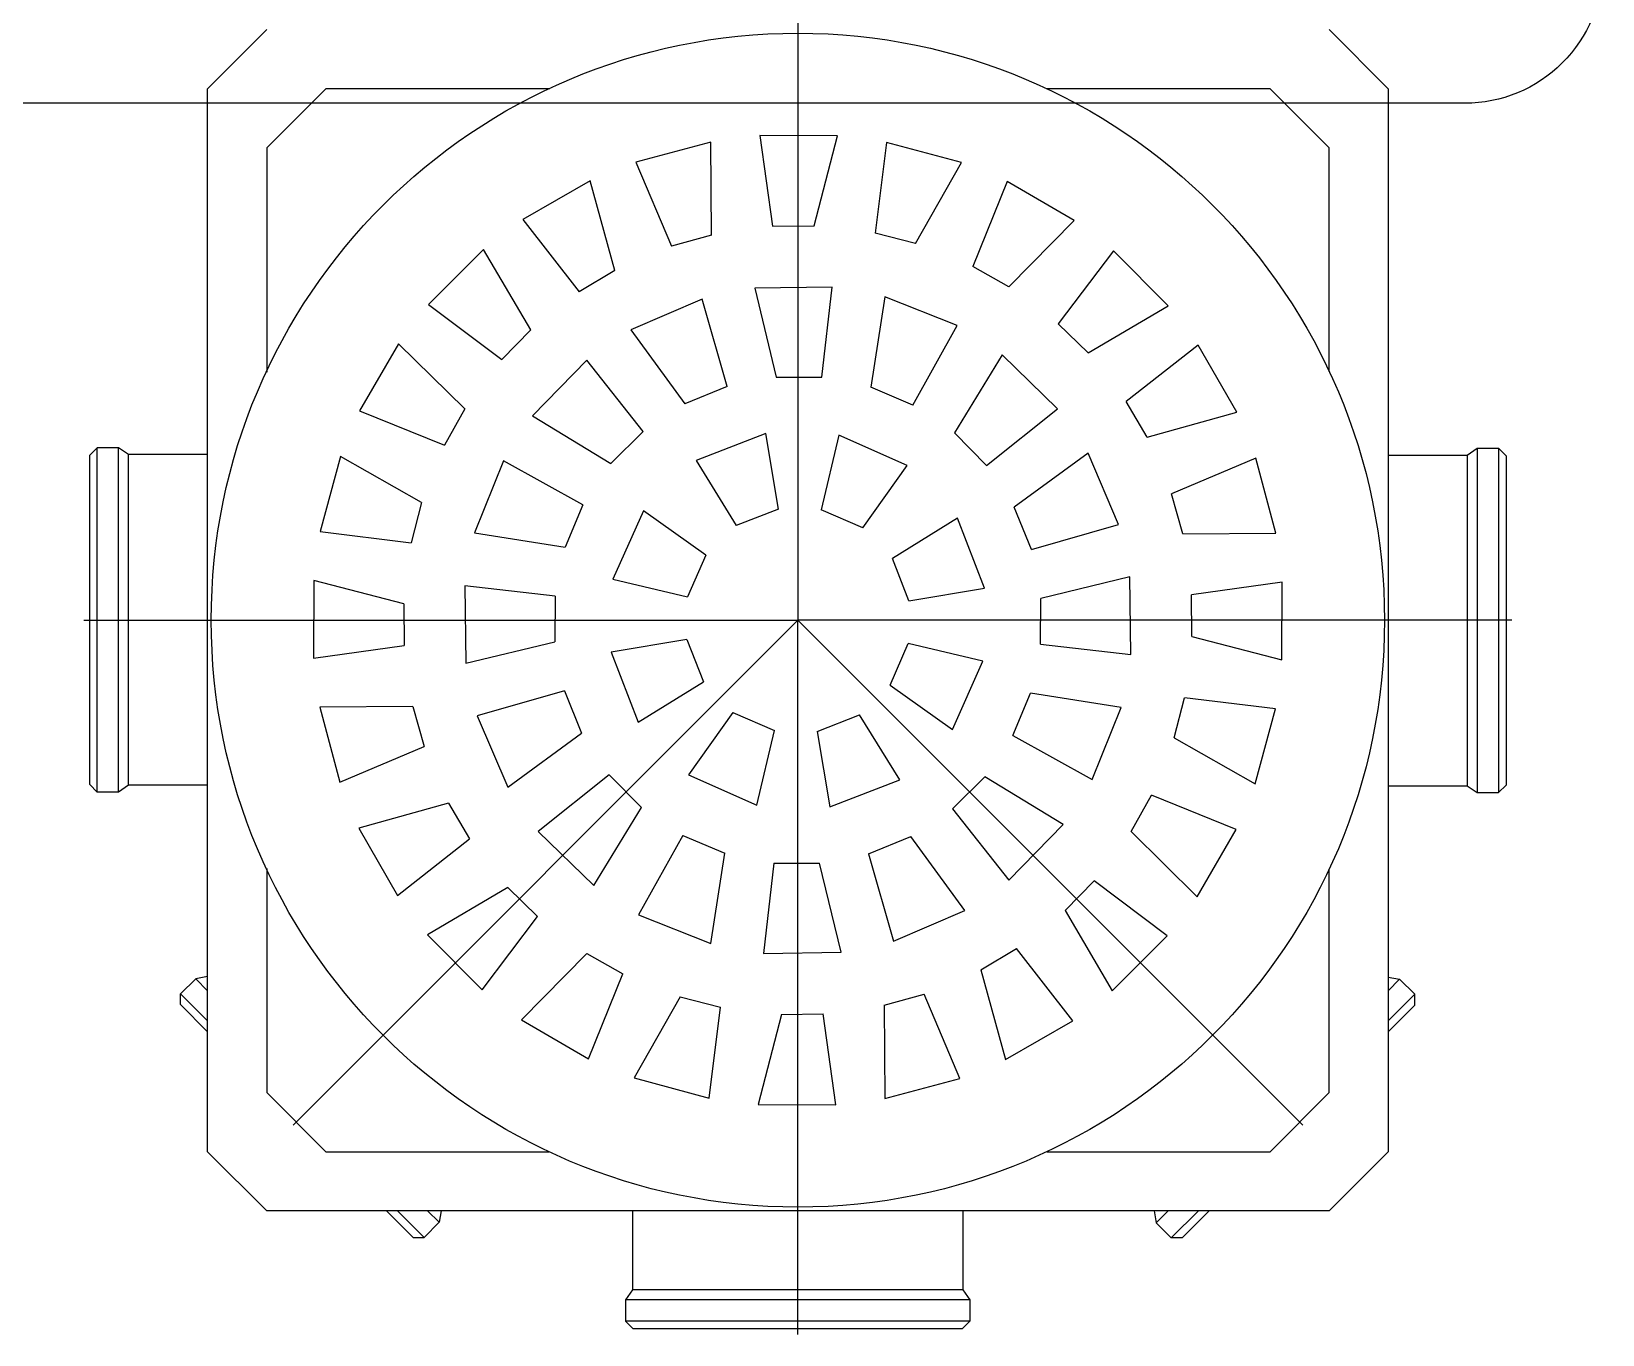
# Model space of a CAD drawing. Header units: millimetres. Extents: x -1292 to 2253, y 326 to 453.
# Drawn here: x 2098.7011 to 2098.9074, y 344.7006 to 344.8716 of the extents above; entities that cross this region are included whole.
import ezdxf

# ---------------------------------------------------------------- set-up
doc = ezdxf.new("R2010")
doc.units = ezdxf.units.MM
doc.header["$LTSCALE"] = 0.5
doc.linetypes.add('HIDDENX2', pattern=[0.75, 0.5, -0.25])
for name, color, linetype in [('-HIDRO', 8, 'Continuous'), ('Eixo', 4, 'HIDDENX2'), ('Esgoto', 5, 'ByLayer')]:
    doc.layers.add(name, color=color, linetype=linetype)

msp = doc.modelspace()

# ---------------------------------------------------------------- linework, layer by layer
at = {"layer": '-HIDRO'}
msp.add_lwpolyline([(2098.54578, 345.13759), (2098.54578, 345.29611, -0.414214), (2098.56386, 345.31419), (2098.88932, 345.31419, -0.414214), (2098.9074, 345.29611), (2098.9074, 344.88025, -0.414214), (2098.88932, 344.86217), (2098.56386, 344.86217, -0.414214), (2098.54578, 344.88025), (2098.54578, 345.13759)], format="xyb", dxfattribs=at)
at = {"layer": 'Eixo'}
for p in [(2098.80173, 344.93086), (2098.70798, 344.79434), (2098.73544, 344.72805), (2098.80173, 344.70059), (2098.86802, 344.72805), (2098.89548, 344.79434)]:
    msp.add_line(p, (2098.80173, 344.79434), dxfattribs=at)
at = {"layer": 'Esgoto', "color": 2}
for p, q in [((2098.73198, 344.87184), (2098.72423, 344.86409)), ((2098.87148, 344.87184), (2098.87923, 344.86409)), ((2098.72423, 344.72459), (2098.72423, 344.86409)), ((2098.73973, 344.86409), (2098.73198, 344.85634)), ((2098.76917, 344.86409), (2098.73973, 344.86409)), ((2098.86373, 344.86409), (2098.83432, 344.86409)), ((2098.86373, 344.86409), (2098.87148, 344.85634)), ((2098.87923, 344.86409), (2098.87923, 344.72459)), ((2098.79674, 344.85793), (2098.79841, 344.84603)), ((2098.80693, 344.85791), (2098.79674, 344.85793)), ((2098.80693, 344.85791), (2098.79674, 344.85793)), ((2098.80386, 344.84609), (2098.80693, 344.85791)), ((2098.73198, 344.85634), (2098.73198, 344.8269)), ((2098.7903, 344.85709), (2098.78046, 344.85447)), ((2098.7904, 344.84488), (2098.7903, 344.85709)), ((2098.81337, 344.85705), (2098.8119, 344.84512)), ((2098.8232, 344.8544), (2098.81337, 344.85705)), ((2098.87148, 344.82698), (2098.87148, 344.85634)), ((2098.78046, 344.85447), (2098.78515, 344.84341)), ((2098.81719, 344.84377), (2098.8232, 344.8544)), ((2098.77445, 344.85199), (2098.76562, 344.84691)), ((2098.7777, 344.84022), (2098.77445, 344.85199)), ((2098.8292, 344.8519), (2098.8247, 344.84076)), ((2098.83802, 344.84679), (2098.8292, 344.8519)), ((2098.76562, 344.84691), (2098.77301, 344.83744)), ((2098.79841, 344.84603), (2098.80386, 344.84609)), ((2098.82945, 344.83809), (2098.83802, 344.84679)), ((2098.7904, 344.84488), (2098.78515, 344.84341)), ((2098.81719, 344.84377), (2098.8119, 344.84512)), ((2098.76046, 344.84297), (2098.75324, 344.83578)), ((2098.76665, 344.83244), (2098.76046, 344.84297)), ((2098.84317, 344.84283), (2098.83593, 344.83323)), ((2098.85036, 344.83561), (2098.84317, 344.84283)), ((2098.7777, 344.84022), (2098.77301, 344.83744)), ((2098.82945, 344.83809), (2098.8247, 344.84076)), ((2098.87923, 344.84112), (2098.87924, 344.84111)), ((2098.87923, 344.8411), (2098.87924, 344.84111)), ((2098.80625, 344.83806), (2098.79606, 344.83793)), ((2098.79606, 344.83793), (2098.79888, 344.82625)), ((2098.80489, 344.82622), (2098.80625, 344.83806)), ((2098.75324, 344.83578), (2098.76284, 344.82854)), ((2098.78917, 344.83646), (2098.77981, 344.83244)), ((2098.79245, 344.825), (2098.78917, 344.83646)), ((2098.81317, 344.83678), (2098.81131, 344.82491)), ((2098.82263, 344.833), (2098.81317, 344.83678)), ((2098.83983, 344.82942), (2098.85036, 344.83561)), ((2098.81684, 344.82258), (2098.82263, 344.833)), ((2098.83983, 344.82942), (2098.83593, 344.83323)), ((2098.76665, 344.83244), (2098.76284, 344.82854)), ((2098.77981, 344.83244), (2098.78689, 344.82273)), ((2098.74928, 344.83063), (2098.74417, 344.82182)), ((2098.75798, 344.82206), (2098.74928, 344.83063)), ((2098.82854, 344.82917), (2098.82228, 344.81891)), ((2098.83584, 344.82206), (2098.82854, 344.82917)), ((2098.8543, 344.83045), (2098.84483, 344.82306)), ((2098.85938, 344.82162), (2098.8543, 344.83045)), ((2098.77401, 344.82845), (2098.7669, 344.82115)), ((2098.78142, 344.81911), (2098.77401, 344.82845)), ((2098.79245, 344.825), (2098.78689, 344.82273)), ((2098.79888, 344.82625), (2098.80489, 344.82622)), ((2098.81684, 344.82258), (2098.81131, 344.82491)), ((2098.84761, 344.81837), (2098.84483, 344.82306)), ((2098.74417, 344.82182), (2098.75531, 344.81731)), ((2098.75798, 344.82206), (2098.75531, 344.81731)), ((2098.7669, 344.82115), (2098.77716, 344.81489)), ((2098.8265, 344.81465), (2098.83584, 344.82206)), ((2098.84761, 344.81837), (2098.85938, 344.82162)), ((2098.78142, 344.81911), (2098.77716, 344.81489)), ((2098.79754, 344.81885), (2098.78836, 344.81531)), ((2098.7992, 344.80893), (2098.79754, 344.81885)), ((2098.8071, 344.81862), (2098.80479, 344.80883)), ((2098.81609, 344.81464), (2098.8071, 344.81862)), ((2098.8265, 344.81465), (2098.82228, 344.81891)), ((2098.70874, 344.81598), (2098.70974, 344.81698)), ((2098.71254, 344.81698), (2098.70974, 344.81698)), ((2098.70974, 344.79438), (2098.70974, 344.81698)), ((2098.71385, 344.81608), (2098.71254, 344.81698)), ((2098.71254, 344.79438), (2098.71254, 344.81698)), ((2098.88961, 344.81601), (2098.89092, 344.81691)), ((2098.89092, 344.81691), (2098.89372, 344.81691)), ((2098.89092, 344.81691), (2098.89092, 344.79431)), ((2098.89472, 344.81591), (2098.89372, 344.81691)), ((2098.89372, 344.81691), (2098.89372, 344.79431)), ((2098.70874, 344.79438), (2098.70874, 344.81598)), ((2098.72423, 344.81608), (2098.71385, 344.81608)), ((2098.71385, 344.79438), (2098.71385, 344.81608)), ((2098.74167, 344.81582), (2098.73902, 344.80598)), ((2098.7523, 344.8098), (2098.74167, 344.81582)), ((2098.76307, 344.81525), (2098.75929, 344.80579)), ((2098.77349, 344.80946), (2098.76307, 344.81525)), ((2098.78836, 344.81531), (2098.79365, 344.80675)), ((2098.81026, 344.80645), (2098.81609, 344.81464)), ((2098.83983, 344.81626), (2098.83012, 344.80918)), ((2098.84385, 344.8069), (2098.83983, 344.81626)), ((2098.86186, 344.81561), (2098.85079, 344.81092)), ((2098.86448, 344.80577), (2098.86186, 344.81561)), ((2098.87923, 344.81601), (2098.88961, 344.81601)), ((2098.88961, 344.81601), (2098.88961, 344.79431)), ((2098.89472, 344.81591), (2098.89472, 344.79431)), ((2098.85227, 344.80567), (2098.85079, 344.81092)), ((2098.7523, 344.8098), (2098.75095, 344.80451)), ((2098.77349, 344.80946), (2098.77116, 344.80392)), ((2098.78144, 344.80871), (2098.77745, 344.79971)), ((2098.78963, 344.80288), (2098.78144, 344.80871)), ((2098.7992, 344.80893), (2098.79365, 344.80675)), ((2098.81026, 344.80645), (2098.80479, 344.80883)), ((2098.83239, 344.80362), (2098.83012, 344.80918)), ((2098.82269, 344.80771), (2098.81414, 344.80243)), ((2098.82624, 344.79853), (2098.82269, 344.80771)), ((2098.83239, 344.80362), (2098.84385, 344.8069)), ((2098.73902, 344.80598), (2098.75095, 344.80451)), ((2098.75929, 344.80579), (2098.77116, 344.80392)), ((2098.85227, 344.80567), (2098.86448, 344.80577)), ((2098.78963, 344.80288), (2098.78724, 344.7974)), ((2098.81632, 344.79687), (2098.81414, 344.80243)), ((2098.84531, 344.80001), (2098.83363, 344.79719)), ((2098.84545, 344.78982), (2098.84531, 344.80001)), ((2098.73816, 344.79954), (2098.73814, 344.78936)), ((2098.74998, 344.79648), (2098.73816, 344.79954)), ((2098.76985, 344.7975), (2098.75801, 344.79886)), ((2098.75801, 344.79886), (2098.75814, 344.78868)), ((2098.77745, 344.79971), (2098.78724, 344.7974)), ((2098.81632, 344.79687), (2098.82624, 344.79853)), ((2098.86531, 344.79933), (2098.85341, 344.79766)), ((2098.8653, 344.78914), (2098.86531, 344.79933)), ((2098.74998, 344.79648), (2098.75004, 344.79102)), ((2098.76985, 344.7975), (2098.76982, 344.79149)), ((2098.8336, 344.79119), (2098.83363, 344.79719)), ((2098.85348, 344.79221), (2098.85341, 344.79766)), ((2098.70874, 344.77278), (2098.70874, 344.79438)), ((2098.70974, 344.77178), (2098.70974, 344.79438)), ((2098.71254, 344.77178), (2098.71254, 344.79438)), ((2098.71385, 344.77268), (2098.71385, 344.79438)), ((2098.88961, 344.79431), (2098.88961, 344.77261)), ((2098.89092, 344.79431), (2098.89092, 344.77171)), ((2098.89372, 344.79431), (2098.89372, 344.77171)), ((2098.89472, 344.79431), (2098.89472, 344.77271)), ((2098.78714, 344.79182), (2098.77722, 344.79015)), ((2098.78714, 344.79182), (2098.78932, 344.78626)), ((2098.85348, 344.79221), (2098.8653, 344.78914)), ((2098.73814, 344.78936), (2098.75004, 344.79102)), ((2098.75814, 344.78868), (2098.76982, 344.79149)), ((2098.77722, 344.79015), (2098.78077, 344.78097)), ((2098.81383, 344.78581), (2098.81622, 344.79128)), ((2098.82601, 344.78897), (2098.81622, 344.79128)), ((2098.8336, 344.79119), (2098.84545, 344.78982)), ((2098.82202, 344.77998), (2098.82601, 344.78897)), ((2098.78077, 344.78097), (2098.78932, 344.78626)), ((2098.81383, 344.78581), (2098.82202, 344.77998)), ((2098.77107, 344.78506), (2098.75961, 344.78179)), ((2098.77107, 344.78506), (2098.77334, 344.7795)), ((2098.82997, 344.77923), (2098.83229, 344.78476)), ((2098.84417, 344.7829), (2098.83229, 344.78476)), ((2098.85116, 344.77889), (2098.85251, 344.78417)), ((2098.86444, 344.7827), (2098.85251, 344.78417)), ((2098.75119, 344.78301), (2098.73898, 344.78291)), ((2098.73898, 344.78291), (2098.7416, 344.77307)), ((2098.75119, 344.78301), (2098.75266, 344.77776)), ((2098.75961, 344.78179), (2098.76363, 344.77243)), ((2098.7932, 344.78224), (2098.78736, 344.77405)), ((2098.7932, 344.78224), (2098.79867, 344.77985)), ((2098.80425, 344.77975), (2098.80981, 344.78193)), ((2098.8151, 344.77338), (2098.80981, 344.78193)), ((2098.84039, 344.77344), (2098.84417, 344.7829)), ((2098.86179, 344.77287), (2098.86444, 344.7827)), ((2098.76363, 344.77243), (2098.77334, 344.7795)), ((2098.79636, 344.77007), (2098.79867, 344.77985)), ((2098.80425, 344.77975), (2098.80592, 344.76983)), ((2098.7416, 344.77307), (2098.75266, 344.77776)), ((2098.82997, 344.77923), (2098.84039, 344.77344)), ((2098.85116, 344.77889), (2098.86179, 344.77287)), ((2098.77696, 344.77403), (2098.76762, 344.76662)), ((2098.77696, 344.77403), (2098.78118, 344.76977)), ((2098.78736, 344.77405), (2098.79636, 344.77007)), ((2098.80592, 344.76983), (2098.8151, 344.77338)), ((2098.82204, 344.76957), (2098.8263, 344.77379)), ((2098.83656, 344.76753), (2098.8263, 344.77379)), ((2098.70874, 344.77278), (2098.70974, 344.77178)), ((2098.71254, 344.77178), (2098.70974, 344.77178)), ((2098.71385, 344.77268), (2098.71254, 344.77178)), ((2098.72423, 344.77268), (2098.71385, 344.77268)), ((2098.84548, 344.76662), (2098.84815, 344.77137)), ((2098.85929, 344.76687), (2098.84815, 344.77137)), ((2098.87923, 344.77261), (2098.88961, 344.77261)), ((2098.88961, 344.77261), (2098.89092, 344.77171)), ((2098.89092, 344.77171), (2098.89372, 344.77171)), ((2098.89472, 344.77271), (2098.89372, 344.77171)), ((2098.75585, 344.77032), (2098.74408, 344.76706)), ((2098.75585, 344.77032), (2098.75863, 344.76563)), ((2098.77492, 344.75952), (2098.78118, 344.76977)), ((2098.82204, 344.76957), (2098.82945, 344.76023)), ((2098.74408, 344.76706), (2098.74916, 344.75823)), ((2098.82945, 344.76023), (2098.83656, 344.76753)), ((2098.74916, 344.75823), (2098.75863, 344.76563)), ((2098.76762, 344.76662), (2098.77492, 344.75952)), ((2098.78661, 344.7661), (2098.78082, 344.75568)), ((2098.78661, 344.7661), (2098.79215, 344.76378)), ((2098.81101, 344.76368), (2098.81657, 344.76596)), ((2098.82364, 344.75624), (2098.81657, 344.76596)), ((2098.84548, 344.76662), (2098.85418, 344.75805)), ((2098.85418, 344.75805), (2098.85929, 344.76687)), ((2098.79029, 344.75191), (2098.79215, 344.76378)), ((2098.81101, 344.76368), (2098.81429, 344.75222)), ((2098.73198, 344.76175), (2098.73198, 344.73234)), ((2098.79857, 344.76247), (2098.79721, 344.75062)), ((2098.79857, 344.76247), (2098.80458, 344.76244)), ((2098.8074, 344.75076), (2098.80458, 344.76244)), ((2098.87148, 344.73234), (2098.87148, 344.76166)), ((2098.76363, 344.75926), (2098.7531, 344.75307)), ((2098.76363, 344.75926), (2098.76753, 344.75545)), ((2098.83681, 344.75624), (2098.84062, 344.76014)), ((2098.85022, 344.75291), (2098.84062, 344.76014)), ((2098.76029, 344.74585), (2098.76753, 344.75545)), ((2098.78082, 344.75568), (2098.79029, 344.75191)), ((2098.81429, 344.75222), (2098.82364, 344.75624)), ((2098.83681, 344.75624), (2098.843, 344.74572)), ((2098.7531, 344.75307), (2098.76029, 344.74585)), ((2098.843, 344.74572), (2098.85022, 344.75291)), ((2098.77401, 344.75059), (2098.76544, 344.74189)), ((2098.77401, 344.75059), (2098.77876, 344.74792)), ((2098.79721, 344.75062), (2098.8074, 344.75076)), ((2098.82575, 344.74846), (2098.83045, 344.75124)), ((2098.83784, 344.74177), (2098.83045, 344.75124)), ((2098.82575, 344.74846), (2098.82901, 344.73669)), ((2098.72266, 344.74728), (2098.72068, 344.7453)), ((2098.72422, 344.74757), (2098.72266, 344.74728)), ((2098.72423, 344.7457), (2098.72266, 344.74728)), ((2098.72423, 344.74758), (2098.72422, 344.74757)), ((2098.72423, 344.74756), (2098.72422, 344.74757)), ((2098.77425, 344.73678), (2098.77876, 344.74792)), ((2098.87923, 344.74751), (2098.88075, 344.74723)), ((2098.88075, 344.74723), (2098.87923, 344.7457)), ((2098.88075, 344.74723), (2098.88273, 344.74525)), ((2098.72068, 344.74389), (2098.72068, 344.7453)), ((2098.72423, 344.74175), (2098.72068, 344.7453)), ((2098.78627, 344.74491), (2098.78025, 344.73429)), ((2098.78627, 344.74491), (2098.79156, 344.74356)), ((2098.81306, 344.7438), (2098.81831, 344.74528)), ((2098.823, 344.73421), (2098.81831, 344.74528)), ((2098.88273, 344.74525), (2098.87923, 344.74175)), ((2098.88273, 344.74384), (2098.88273, 344.74525)), ((2098.72423, 344.74034), (2098.72068, 344.74389)), ((2098.79009, 344.73163), (2098.79156, 344.74356)), ((2098.79959, 344.74259), (2098.79653, 344.73077)), ((2098.79959, 344.74259), (2098.80505, 344.74266)), ((2098.80672, 344.73076), (2098.80505, 344.74266)), ((2098.81306, 344.7438), (2098.81316, 344.73159)), ((2098.88273, 344.74384), (2098.87923, 344.74034)), ((2098.76544, 344.74189), (2098.77425, 344.73678)), ((2098.82901, 344.73669), (2098.83784, 344.74177)), ((2098.78025, 344.73429), (2098.79009, 344.73163)), ((2098.81316, 344.73159), (2098.823, 344.73421)), ((2098.73198, 344.73234), (2098.73973, 344.72459)), ((2098.87148, 344.73234), (2098.86373, 344.72459)), ((2098.79653, 344.73077), (2098.80672, 344.73076)), ((2098.72423, 344.72459), (2098.73198, 344.71684)), ((2098.73973, 344.72459), (2098.76909, 344.72459)), ((2098.83441, 344.72459), (2098.86373, 344.72459)), ((2098.87923, 344.72459), (2098.87148, 344.71684)), ((2098.87148, 344.71684), (2098.73198, 344.71684)), ((2098.75123, 344.71334), (2098.74773, 344.71684)), ((2098.75264, 344.71334), (2098.74914, 344.71684)), ((2098.75462, 344.71532), (2098.75264, 344.71334)), ((2098.75462, 344.71532), (2098.75309, 344.71684)), ((2098.7549, 344.71684), (2098.75462, 344.71532)), ((2098.78, 344.71684), (2098.78, 344.70646)), ((2098.8234, 344.71684), (2098.8234, 344.70646)), ((2098.84849, 344.71684), (2098.8485, 344.71683)), ((2098.84851, 344.71684), (2098.8485, 344.71683)), ((2098.8485, 344.71683), (2098.84879, 344.71527)), ((2098.85037, 344.71684), (2098.84879, 344.71527)), ((2098.85432, 344.71684), (2098.85077, 344.71329)), ((2098.85573, 344.71684), (2098.85218, 344.71329)), ((2098.75123, 344.71334), (2098.75264, 344.71334)), ((2098.84879, 344.71527), (2098.85077, 344.71329)), ((2098.85218, 344.71329), (2098.85077, 344.71329)), ((2098.78, 344.70646), (2098.7791, 344.70515)), ((2098.7791, 344.70515), (2098.7791, 344.70236)), ((2098.8017, 344.70515), (2098.7791, 344.70515)), ((2098.8017, 344.70646), (2098.78, 344.70646)), ((2098.8234, 344.70646), (2098.8017, 344.70646)), ((2098.8243, 344.70515), (2098.8017, 344.70515)), ((2098.8234, 344.70646), (2098.8243, 344.70515)), ((2098.8243, 344.70515), (2098.8243, 344.70236)), ((2098.7801, 344.70136), (2098.7791, 344.70236)), ((2098.8017, 344.70236), (2098.7791, 344.70236)), ((2098.8017, 344.70136), (2098.7801, 344.70136)), ((2098.8243, 344.70236), (2098.8017, 344.70236)), ((2098.8233, 344.70136), (2098.8017, 344.70136)), ((2098.8233, 344.70136), (2098.8243, 344.70236))]:
    msp.add_line(p, q, dxfattribs=at)
msp.add_circle((2098.80173, 344.79434), 0.07703, dxfattribs=at)

doc.saveas('drawing.dxf')
